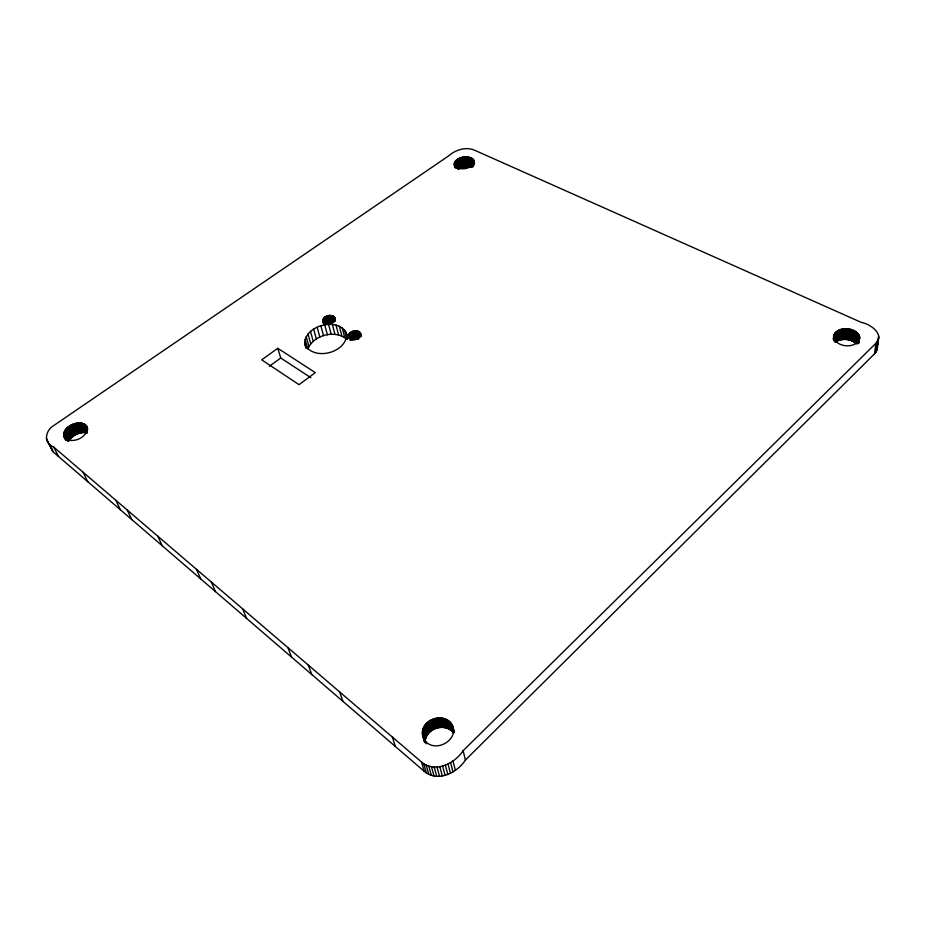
<?xml version="1.0" encoding="UTF-8"?>
<svg xmlns="http://www.w3.org/2000/svg" width="925" height="925" viewBox="0 0 925 925"><rect width="100%" height="100%" fill="white"/><g stroke="black" fill="none" stroke-linecap="round" stroke-linejoin="round"><path stroke-width="1.39" d="M425.049 742.694C424.667 728.715 445.677 721.627 453.655 733.259C454.707 707.058 412.874 718.424 424.425 739.746C433.998 754.731 461.402 739.445 451.308 723.789M64.137 437.005C70.855 445.63 90.407 436.762 86.487 425.951C78.833 417.661 58.275 428.252 65.317 439.375M833.691 336.122C834.755 347.939 857.348 349.523 859.683 337.764C857.51 325.797 833.367 325.253 833.413 338.758M833.356 339.567L834.072 334.596M833.76 339.382L834.304 334.098M833.899 340.215L834.581 333.613M834.096 341.059L834.917 333.139M834.477 340.597L835.298 332.676M834.778 341.464L835.737 332.225M835.125 342.354L836.223 331.797M836.743 331.393L835.633 341.949C841.866 337.926 851.035 338.7 856.4 343.857L857.672 333.266M836.188 341.579L837.298 331.023M836.767 341.233L837.877 330.676M837.379 340.92L838.501 330.364M838.027 340.643L839.148 330.075M838.686 340.388L839.819 329.82M839.38 340.157L840.513 329.589M840.085 339.961L841.218 329.392M840.813 339.799L841.958 329.231M841.553 339.66L842.71 329.092M842.317 339.556L843.473 328.988M843.08 339.475L844.247 328.907M843.866 339.429L845.022 328.861M844.641 339.417L845.82 328.849M845.438 339.44L846.618 328.872M846.225 339.487L847.416 328.918M847.022 339.567L848.213 328.999M847.809 339.683L849 329.115M848.595 339.833L849.798 329.254M849.37 340.007L850.584 329.427M850.144 340.227L851.358 329.647M850.896 340.469L852.122 329.89M851.647 340.747L852.873 330.167M852.376 341.059L853.602 330.468M853.07 341.394L854.318 330.815M853.729 341.764L854.978 331.173M854.353 342.146L855.602 331.555M854.931 342.551L856.18 331.959M855.463 342.967L856.723 332.376M855.949 343.406L857.221 332.815M856.966 343.002L858.076 333.74M857.325 343.487L858.446 334.214M857.637 343.973L858.758 334.7M858.076 343.14L859.036 335.197M858.458 342.319L859.256 335.706M858.631 342.84L859.441 336.214M858.758 343.348L859.568 336.723M859.267 341.452L859.649 337.243M348.286 335.96C349.037 330.711 358.623 328.572 360.704 333.821C360.715 339.51 349.696 341.892 348.286 335.96L348.91 338.411M46.724 439.93L53.13 451.851L424.205 771.311C437.606 782.677 457.031 772.988 465.402 760.072L874.495 353.87L875.917 343.256C884.971 333.775 869.627 323.796 861.325 322.409L474.155 150.023C465.229 146.439 455.054 150.151 448.151 156.221L54.355 425.13C45.649 429.952 42.504 442.462 53.742 447.099L421.522 762.027C435.062 773.427 454.637 763.68 463.136 750.695L875.917 343.256M874.495 353.87L875.663 352.517L877.097 341.892M877.293 342.447L877.652 339.799M875.663 352.517L876.518 351.095L878.704 335.983M876.518 351.095L878.496 339.001M878.75 337.498L877.062 349.627M306.013 348.17C297.711 325.831 342.955 313.748 347.361 336.85M322.779 320.408C323.611 315.367 332.942 313.182 334.977 318.304C334.85 323.808 324.166 326.155 322.779 320.408L323.53 323.195M454.36 164.766C458.314 171.784 474.444 169.125 473.924 160.476C469.044 153.365 451.215 157.354 454.788 167.517M346.736 334.387C346.332 352.98 313.552 361.282 304.961 344.505M346.204 338.828C334.434 329.578 313.494 335.151 307.828 349.026L305.053 339.267M81.666 423.199L86.21 432.692C79.619 431.778 72.347 435.062 69.086 440.936L64.403 431.455M269.372 366.242L280.761 358.01L310.858 377.701M277.778 348.286L261.694 359.825L299.053 384.673L315.298 372.625L277.778 348.286L280.761 358.01M469.114 157.308L470.513 166.928L464.627 166.835L459.054 168.847L457.586 159.239M46.354 438.554L53.13 451.851M53.742 447.099L58.553 456.568M52.205 450.672L51.083 446.555M63.686 433.582L66.623 439.502M63.617 434.103L66.554 440.022M63.582 434.611L65.941 439.352M63.605 435.12L65.953 439.861M63.663 435.617L66.022 440.346M64.692 430.923L69.375 440.392M64.16 431.987L68.265 440.277M63.952 432.53L68.068 440.82M63.802 433.062L67.907 441.352M83.065 472.212L87.782 481.717M66.242 428.818L70.913 438.288M65.802 429.327L70.462 438.808M65.386 429.859L70.057 439.329M65.016 430.391L69.699 439.861M68.438 426.841L73.075 436.322M67.826 427.315L72.474 436.797M67.259 427.801L71.919 437.282M66.739 428.31L71.387 437.779M70.427 425.535L75.052 435.016M69.745 425.939L74.37 435.421M69.074 426.379L73.711 435.86M72.543 424.483L77.145 433.964M71.826 424.806L76.44 434.288M71.121 425.153L75.734 434.634M74.717 423.708L79.307 433.201M73.988 423.939L78.579 433.42M73.26 424.193L77.862 433.675M76.902 423.222L81.469 432.715M76.174 423.349L80.752 432.842M75.445 423.523L80.024 433.004M79.7 423.014L84.256 432.507M79.018 423.014L83.574 432.507M115.833 500.275L120.412 509.814M78.324 423.049L82.88 432.542M77.619 423.118L82.175 432.611M82.279 423.326L86.811 432.819M81.03 423.107L85.574 432.599M80.371 423.037L84.927 432.53M85.817 425.153L87.517 428.726M85.412 424.795L87.678 429.547M84.973 424.459L87.227 429.212M84.487 424.17L87.32 430.102M83.978 423.904L87.378 431.027M83.447 423.673L87.401 431.987M82.88 423.488L87.401 432.981M127.303 510.091L131.824 519.63M86.487 425.951L87.609 428.321M157.863 536.257L162.245 545.819M196.528 569.361L200.713 578.934M211.328 582.033L215.444 591.607M242.639 608.847L246.57 618.409M287.929 647.627L291.583 657.143M308.291 665.063L311.817 674.568M339.625 691.9L342.932 701.347M392.42 737.098L395.333 746.452M421.522 762.027L424.205 771.311M423.754 763.68L426.413 772.953M426.159 764.998L428.807 774.283M304.649 341.926L306.383 348.031M428.726 766.004L431.351 775.277M306.175 336.584L308.938 346.343M308.002 333.96L310.742 343.718M422.517 731.594L425.13 740.994M310.511 331.462L313.228 341.221M422.447 732.45L425.061 741.85M422.424 733.305L424.679 741.353M423.974 739.006L424.714 741.677M422.471 734.149L424.321 740.913M422.575 734.993L424.459 742.012M431.42 766.686L434.01 775.959M423.072 729.039L425.685 738.451M422.829 729.883L425.442 739.295M422.644 730.738L425.257 740.139M425.512 741.156L426.252 743.827M424.147 726.553L426.749 735.988M313.656 329.196L316.35 338.955M423.731 727.374L426.333 736.797M434.183 767.045L436.75 776.318M423.373 728.195L425.986 737.618M317.171 327.346L319.83 337.105M437.005 767.079L439.548 776.353M425.153 724.98L427.743 734.415M424.621 725.755L427.211 735.19M427.084 722.772L429.651 732.218M426.379 723.489L428.957 732.924M425.743 724.217L428.321 733.652M320.906 325.958L323.542 335.717M427.836 722.101L430.391 731.548M439.837 766.802L442.347 776.087M322.871 321.16L323.623 323.947M429.42 720.91L431.952 730.357M428.61 721.477L431.154 730.923M323.785 318.096L325.276 323.681M431.108 719.904L433.628 729.362M323.241 318.859L324.363 323.045M324.756 325.022L327.369 334.792M442.636 766.201L445.122 775.497M322.906 319.645L324.028 323.819M430.252 720.378L432.784 729.837M326.398 316.257L331.219 334.341M432.877 719.107L435.386 728.576M325.369 316.801L327.219 323.773M324.883 317.113L326.733 324.085M431.987 719.488L434.496 728.946M324.548 317.379L326.398 324.351M434.704 718.517L437.19 727.975M328.653 315.587L330.849 323.947M327.508 315.853L329.716 324.212M433.79 718.783L436.276 728.253M445.387 765.299L447.839 774.595M330.919 315.471L332.734 322.443M448.035 764.085L450.463 773.381M435.64 718.286L438.115 727.755M332.422 324.606L334.977 334.376M329.797 315.46L331.994 323.819M333.671 316.362L334.757 320.547M336.018 325.126L338.55 334.919M333.474 316.234L334.561 320.42M437.525 717.997L439.976 727.466M332.942 315.957L334.387 321.542M331.971 315.645L333.786 322.617M436.577 718.124L439.051 727.593M439.41 717.904L441.849 727.385M450.556 762.558L452.961 771.866M334.757 317.587L335.486 320.385M438.462 717.927L440.913 727.397M334.33 316.94L335.417 321.125M441.271 718.02L443.699 727.501M440.346 717.939L442.774 727.42M339.313 326.167L341.834 335.96M344.458 329.67L346.944 339.475M443.11 718.355L445.515 727.825M442.196 718.158L444.613 727.64M452.903 760.732L455.285 770.051M342.215 327.716L344.713 337.521M348.401 335.162L349.014 337.625M444.867 718.887L447.261 728.368M444 718.598L446.393 728.067M345.962 331.925L347.21 336.827M346.794 337.012L347.407 339.463M350.367 332.572L352.205 339.938M447.353 720.089L449.735 729.559M350.02 332.838L351.87 340.203M446.555 719.638L448.937 729.108M349.268 333.578L350.806 339.718M348.725 334.364L350.274 340.504M445.723 719.234L448.116 728.715M351.893 331.682L354.032 340.273M448.868 721.165L451.227 730.634M448.128 720.598L450.498 730.068M350.853 332.237L352.691 339.602M451.782 724.518L453.782 732.635M354.183 331L356.264 339.417M450.787 723.084L453.134 732.554M450.209 722.413L452.556 731.883M353.015 331.266L355.154 339.857M449.573 721.766L451.92 731.236M356.495 330.884L358.553 339.313M355.35 330.873L357.42 339.29M452.834 726.853L453.828 730.9M452.533 726.056L453.863 731.455M452.186 725.281L453.851 732.033M360.01 332.399L360.912 336.087M359.328 331.809L360.53 336.723M359.12 331.682L360.322 336.596M358.565 331.393L359.941 337.012M357.57 331.058L359.293 338.087M463.136 750.695L465.402 760.072M360.472 333.081L361.293 336.284M454.788 161.944L455.632 167.437M454.603 162.303L455.239 166.419M454.453 162.661L455.1 166.778M454.348 163.02L454.915 167.494M457.112 159.551L458.58 169.159M456.672 159.875L458.141 169.483M456.268 160.21L457.528 168.442M455.898 160.545L456.95 167.402M455.562 160.892L456.615 167.749M455.262 161.239L456.326 168.096M455.007 161.586L456.071 168.454M459.135 158.429L460.581 168.038M458.592 158.684L460.06 168.292M458.083 158.95L459.552 168.558M461.991 157.47L463.425 167.078M461.402 157.62L462.835 167.228M460.812 157.793L462.257 167.402M460.245 157.99L461.691 167.598M459.679 158.198L461.136 167.807M464.408 157.077L465.842 166.685M463.807 157.146L465.229 166.754M463.194 157.227L464.627 166.835M462.592 157.343L464.026 166.951M466.824 157.019L468.235 166.627M466.235 156.996L467.645 166.604M465.633 156.996L467.044 166.616M465.021 157.03L466.443 166.639M469.657 157.435L471.045 167.055M468.559 157.204L469.958 166.812M467.992 157.111L469.391 166.731M467.414 157.053L468.825 166.673M472.767 158.95L473.554 164.453M472.421 158.684L473.403 165.563M472.039 158.429L473.218 166.685M471.623 158.198L472.802 166.442M471.16 157.967L472.351 166.222M470.686 157.77L472.074 167.39M470.178 157.597L471.565 167.217M474.051 160.811L474.525 163.898M473.762 160.152L474.317 163.228M473.577 159.828L474.155 163.968M473.068 159.239L474.12 165.032"/></g></svg>
